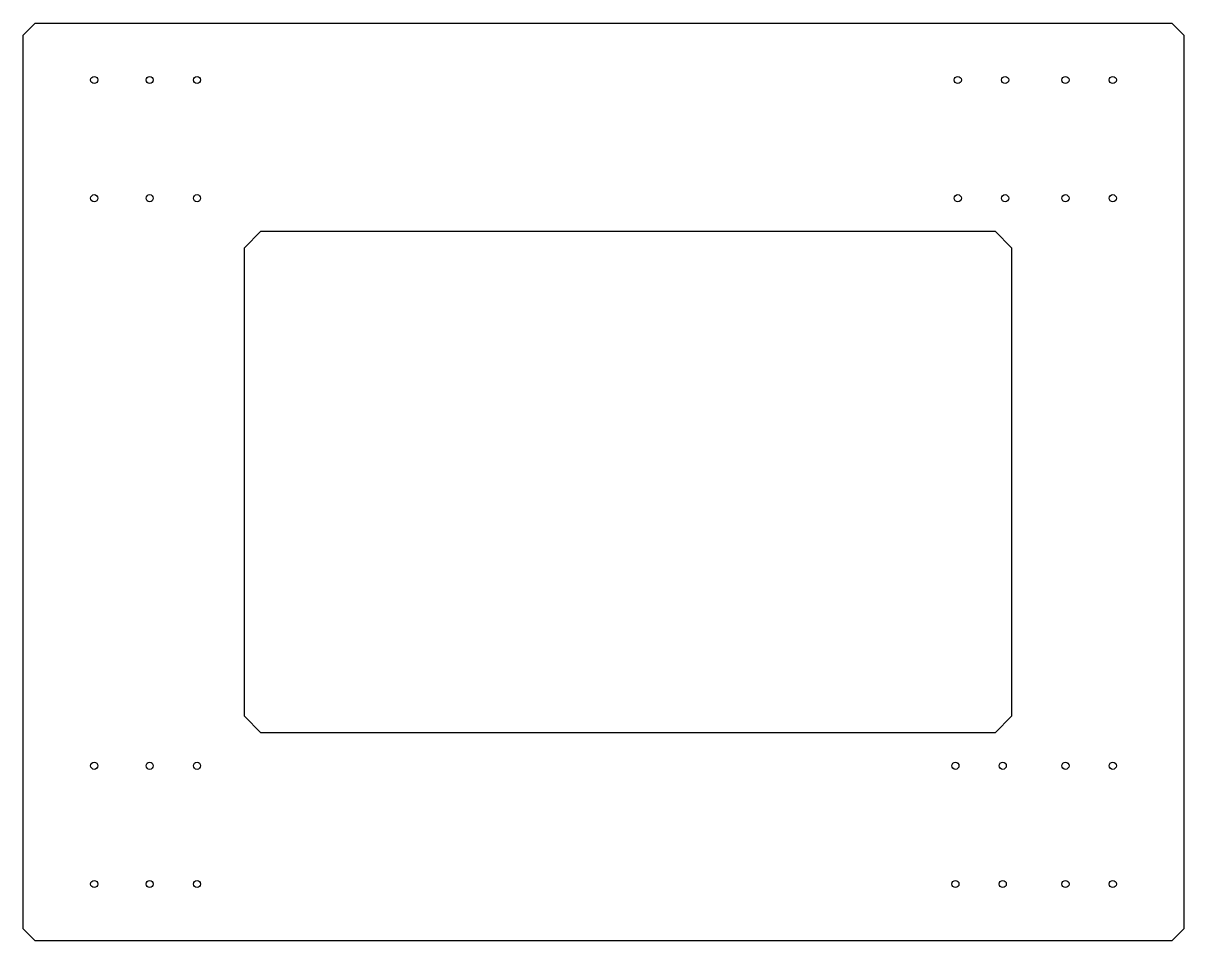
# Model space of a CAD drawing. Extents: x -466 to 25, y -194 to 194.
import ezdxf

# ---------------------------------------------------------------- set-up
doc = ezdxf.new("R2010")
doc.units = 0
doc.layers.get('0').update_dxf_attribs({"linetype": 'continuous'})

# ---------------------------------------------------------------- blocks, each defined once
blk = doc.blocks.new('CHAMFER_CS')
at = {"color": 0}
for points in [[(19.5, -194), (-460.97, -194), (-465.97, -189), (-465.97, 189), (-460.97, 194), (19.5, 194), (24.5, 189), (24.5, -189)], [(-48.25, -99), (-55.25, -106), (-365.51, -106), (-372.51, -99), (-372.51, 99), (-365.51, 106), (-55.25, 106), (-48.25, 99)]]:
    blk.add_lwpolyline(points, close=True, dxfattribs=at)
for centre in [(-435.97, 170, -62.7), (-412.51, 170, -62.7), (-392.51, 170, -62.7), (-71, 170, -62.7), (-51, 170, -62.7), (-25.5, 170, -62.7), (-5.5, 170, -62.7), (-435.97, 120, -62.7), (-412.51, 120, -62.7), (-392.51, 120, -62.7), (-71, 120, -62.7), (-51, 120, -62.7), (-25.5, 120, -62.7), (-5.5, 120, -62.7), (-435.97, -120, -62.7), (-412.51, -120, -62.7), (-392.51, -120, -62.7), (-72, -120, -62.7), (-52, -120, -62.7), (-25.5, -120, -62.7), (-5.5, -120, -62.7), (-435.97, -170, -62.7), (-412.51, -170, -62.7), (-392.51, -170, -62.7), (-72, -170, -62.7), (-52, -170, -62.7), (-25.5, -170, -62.7), (-5.5, -170, -62.7)]:
    blk.add_circle(centre, 1.5, dxfattribs=at)

msp = doc.modelspace()

# ---------------------------------------------------------------- block references
msp.add_blockref('CHAMFER_CS', (0, 0))

doc.saveas('drawing.dxf')
